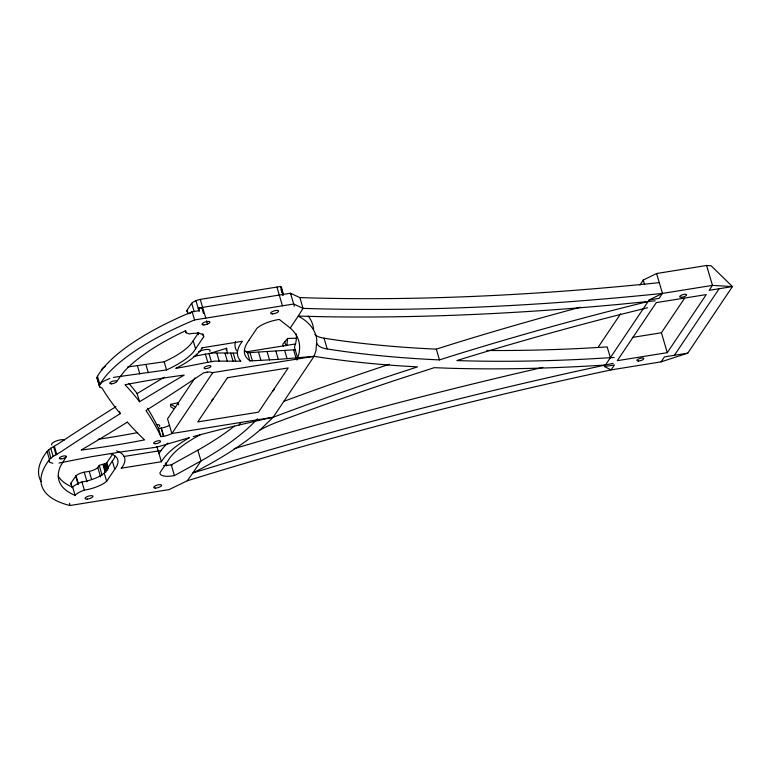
<?xml version="1.0" encoding="UTF-8"?>
<svg xmlns="http://www.w3.org/2000/svg" width="771" height="771" viewBox="0 0 771 771"><rect width="100%" height="100%" fill="white"/><g stroke="black" fill="none" stroke-linecap="round" stroke-linejoin="round"><path stroke-width="1.16" d="M286.812 345.553L287.641 338.45L296.43 338.209M178.641 404.929L177.995 402.751L170.555 404.351L170.776 406.837L173.706 408.63M226.182 349.967L226.635 348.251L211.003 353.089M193.27 436.588L203.284 433.928A539.739 175.721 -16.4 0 1 233.314 426.353L258.95 420.378L259.191 419.491M69.602 503.232L69.949 505.525L169.061 489.595L187.266 480.796A1607.072 523.21 -16.4 0 1 611.095 369.897L661.084 361.859L687.751 353.157L732.45 286.59L711.084 265.764L706.593 265.475L656.593 273.512L643.265 280.075L639.93 285.048M185.638 330.441L185.984 332.725L189.194 333.92A19.333 6.293 -16.4 0 1 196.884 333.236L198.475 333.332A19.333 6.293 -16.4 0 1 203.66 336.811L195.574 348.849A60.755 19.776 -16.4 0 1 166.555 369.926L113.424 377.385M294.03 306.289L294.243 305.595A15.295 4.983 -16.4 0 0 293.693 304.005L290.522 293.24L198.745 307.995L198.282 308.679A8.095 2.631 -16.4 0 1 199.12 308.361M296.893 360.067L298.695 354.593A219.986 71.616 -16.4 0 0 290.253 328.051L279.304 319.435A19.333 6.293 -16.4 0 0 270.785 321.362L268.665 322.056A19.333 6.293 -16.4 0 0 256.984 328.244L248.908 340.281M187.266 480.796L192.895 472.951L200.797 468.913A237.979 77.476 -16.4 0 0 259.846 430.102L273.194 417.246L314.086 356.337L315.965 350.651L316.794 339.963A237.979 77.476 -16.4 0 0 301.972 318.25L298.223 316.091L290.253 328.051M52.823 463.352L49.344 462.06L49.46 459.516L53.141 456.393L60.745 451.941A1624.709 528.954 -16.4 0 1 119.332 414.21L120.209 413.661L118.859 412.003A1931.5 628.837 -16.4 0 1 103.285 390.087L102.042 388.025L99.748 386.994L96.934 377.684L97.464 376.296A172.723 56.235 -16.4 0 1 192.172 311.773L199.506 310.568L198.745 307.995M99.334 385.837C100.914 381.568 106.022 380.151 109.829 378.474M202.281 347.721L201.173 349.494A67.944 22.118 -16.4 0 1 177.677 367.401L175.778 368.365L179.084 367.786A361.859 117.809 -16.4 0 0 203.216 363.17L214.646 361.117L240.909 361.194L240.311 360.597A98.274 31.997 -16.4 0 1 240.87 343.432L242.422 341.274L202.021 347.817M158.99 453.589L160.291 451.517A98.437 32.045 -16.4 0 1 167.905 443.046M161.351 461.8L162.691 459.67A98.437 32.045 -16.4 0 1 187.873 438.526L189.358 437.658L156.889 447.132L145.777 448.703A361.859 117.809 -16.4 0 0 122.762 451.671L91.229 456.731L58.982 463.034M198.773 332.368L192.124 342.372A60.755 19.776 -16.4 0 1 164.156 361.772L127.562 367.015M116.527 381.77L123.736 372.007A154.73 50.375 -16.4 0 1 181.426 332.706L185.532 330.788M199.506 310.568L199.043 311.262L195.93 300.69M72.252 487.744L70.903 483.176L76.04 475.717A8.095 2.631 -16.4 0 1 84.232 472.189L89.224 471.38A8.095 2.631 -16.4 0 0 97.801 467.477L99.228 465.356L106.417 463.246L112.653 454.215M187.951 313.807L186.939 310.376L191.7 303.292A8.095 2.631 -16.4 0 1 200.267 299.389L280.808 286.436L283.159 294.435L282.697 295.12M72.272 487.532L73.052 486.742A15.295 4.983 -16.4 0 1 81.928 481.933A19.333 6.293 -16.4 0 0 90.448 480.005L92.568 479.311A19.333 6.293 -16.4 0 0 104.249 473.124L112.335 461.087A60.755 19.776 -16.4 0 0 115.149 456.114M74.671 495.686L75.452 494.905A15.295 4.983 -16.4 0 1 84.328 490.086A19.333 6.293 -16.4 0 0 92.857 488.159L94.978 487.465A19.333 6.293 -16.4 0 0 106.649 481.277L114.734 469.24A60.755 19.776 -16.4 0 0 110.417 453.521M195.034 377.915L167.548 418.846L171.866 433.524L273.194 417.246A1080.605 351.807 -16.4 0 1 395.754 373.964L417.525 366.89L401.142 365.936A1080.605 351.807 -16.4 0 1 314.086 356.337L278.283 359.392L249.929 360.895L247.53 352.742A91.238 29.703 -16.4 0 1 244.484 350.15M212.767 372.624L171.866 433.524A9.888 3.219 -16.4 0 1 164.531 436.087L163.577 436.27A9.888 3.219 -16.4 0 1 160.917 436.55A1622.974 528.386 -16.4 0 0 145.941 410.529A1622.974 528.386 -16.4 0 0 203.717 372.817L209.22 371.959L212.767 372.624L314.086 356.337M280.808 286.436L280.817 287.265M287.641 338.45L282.716 344.232L283.352 346.401M239.174 424.956L240.86 422.441M598.566 346.642L620.588 313.855M604.425 366.543L614.42 364.934L611.095 369.897L604.425 366.543L649.124 299.977L662.453 293.414L712.452 285.376L732.45 286.59L709.118 290.339L712.452 285.376L706.593 265.475M656.593 273.512L662.453 293.414L659.128 298.367L649.124 299.977M632.345 337.428L661.412 332.754L684.542 298.31M661.084 361.859L664.419 356.906L687.751 353.157M667.272 352.655L706.265 294.58L656.275 302.618L617.272 360.693L667.272 352.655L661.412 332.754M674.413 355.296L719.121 288.73M66.123 456.837L60.369 466.368A154.73 50.375 -16.4 0 0 72.859 494.394L75.066 495.29L72.667 487.137L70.45 486.231A154.73 50.375 -16.4 0 1 58.21 476.102M121.355 468.228L122.647 466.426A67.944 22.118 -16.4 0 0 120.43 452.654L116.575 450.804M41.142 481.624A172.723 56.235 -16.4 0 1 47.06 451.363L50.741 448.24L58.345 443.788A1624.709 528.954 -16.4 0 1 115.929 406.683M257.437 418.817L251.442 424.966A219.986 71.616 -16.4 0 1 201 460.962L174.439 475.611A19.333 6.293 -16.4 0 1 166.748 476.285L165.158 476.189A19.333 6.293 -16.4 0 1 159.973 472.71L168.059 460.673A91.238 29.703 -16.4 0 1 200.364 434.699M189.762 313.691L192.172 311.773L194.571 319.926A172.723 56.235 -16.4 0 0 99.864 384.45L97.464 376.296M139.541 401.749L138.587 400.486A1624.709 528.954 -16.4 0 0 126.193 385.982L125.037 384.777L125.586 384.671A361.859 117.809 -16.4 0 1 180.906 375.535L184.182 375.111L181.378 376.74A1624.709 528.954 -16.4 0 0 143.743 399.185L139.541 401.749L137.142 393.595L141.344 391.022A1624.709 528.954 -16.4 0 1 164.368 377.202M213.461 398.549L211.659 400.216L211.784 401.045M234.345 426.199A219.986 71.616 -16.4 0 1 197.829 450.197L171.268 464.846A19.333 6.293 -16.4 0 1 163.577 465.52M272.491 391.321L274.274 389.692L274.168 388.825M314.828 334.402A45.287 14.745 -16.4 0 0 324.042 338.19A1063.739 346.324 -16.4 0 0 432.897 348.984L436.319 349.118L455.121 343.211A1080.605 351.807 -16.4 0 1 580.39 307.224M316.833 343.153A45.287 14.745 -16.4 0 0 327.212 348.955A1063.739 346.324 -16.4 0 0 436.068 359.749L439.489 359.884L458.292 353.976A1080.605 351.807 -16.4 0 1 648.083 301.519M647.544 307.735L616.116 315.58A1062.621 345.957 -16.4 0 0 460.644 359.382L456.895 360.558L459.776 360.674A1062.621 345.957 -16.4 0 0 586.924 359.055L614.14 357.484M258.95 420.378L273.194 417.246M199.978 308.072A8.095 2.631 -16.4 0 1 201.742 307.581L202.619 307.388M613.205 363.314L574.626 371.709A1625.056 529.07 -16.4 0 0 223.609 463.554L192.895 472.951L201 460.962L197.829 450.197M193.887 356.404A361.859 117.809 -16.4 0 0 200.817 355.017L212.247 352.964L237.458 353.06M206.695 372.191L207.293 372.065M137.662 432.589L134.279 433.235A361.859 117.809 -16.4 0 1 98.081 439.287M147.444 408.273A1622.974 528.386 -16.4 0 1 158.518 428.397A9.888 3.219 -16.4 0 0 161.178 428.107L162.132 427.934A9.888 3.219 -16.4 0 0 169.466 425.37M194.571 319.926L293.693 304.005L303.042 308.371A1607.072 523.21 -16.4 0 0 662.453 293.414M246.142 351.884L295.63 343.933M124.112 456.461L161.553 450.447M121.172 468.209L161.39 461.742L156.879 446.409M655.167 300.825L619.903 304.294A1625.056 529.07 -16.4 0 1 322.239 316.688L298.223 316.091L303.042 308.371L299.871 297.606L290.522 293.24A15.295 4.983 -16.4 0 1 291.072 294.243M247.53 352.742L295.206 349.735M170.555 404.351L175.759 407.088M137.142 393.595L136.188 392.333A1624.709 528.954 -16.4 0 0 128.815 383.399M96.934 377.684L99.748 386.994M643.265 280.075L644.614 284.644M610.362 357.696L607.191 346.931L583.753 348.29A1062.621 345.957 -16.4 0 1 486.79 350.468M436.319 349.118L439.489 359.884M324.042 338.19L327.212 348.955M283.371 294.541L281.685 288.836A8.095 2.631 -16.4 0 0 281.203 287.438M281.155 288.402L283.169 295.254M281.02 289.404L282.032 292.835M276.924 287.072L282.446 305.827M297.606 357.889L294.445 347.123L295.524 343.827A219.986 71.616 -16.4 0 0 296.295 333.939M293.616 349.88L296.016 358.033M284.615 341.399L285.896 345.745M284.701 350.603L287.101 358.756M275.883 351.239L278.283 359.392M267.151 351.788L269.551 359.951M258.526 352.26L260.926 360.414M249.987 352.646L252.387 360.809M233.237 353.176L235.637 361.329M230.683 353.214L233.083 361.368M225.016 353.311L227.416 361.464M216.911 353.359L219.311 361.512M200.267 299.389L205.79 318.153M206.57 320.803L207.544 324.119M201.742 307.581L203.467 313.45M208.922 353.33L211.321 361.483M202.763 333.756L203.66 336.811M191.7 303.292L194.186 311.754M205.346 354.072L207.746 362.225M197.733 332.446L198.398 334.73M193.184 340.724L195.574 348.849M185.377 330.682L185.984 332.725M164.156 361.772L166.555 369.926M145.912 364.616L148.302 372.74M161.274 428.098L163.674 436.251M161.178 428.107L163.577 436.27M174.439 475.611L171.268 464.846A15.295 4.983 -16.4 0 1 172.309 465.029M158.518 428.397L160.917 436.55M137.421 365.791L139.811 373.925M165.987 462.773L166.661 465.058M165.794 463.487L166.469 465.771M165.322 463.342L165.996 465.626M119.611 411.627L120.209 413.661M112.335 461.087L114.734 469.24M106.841 462.87L108.403 468.17M106.417 463.246L107.979 468.546M106.147 463.438L107.709 468.739M105.839 463.631L107.709 469.992M105.492 463.824L107.169 469.529M105.116 463.997L106.996 470.358M104.721 464.171L106.591 470.532M104.307 464.335L106.176 470.695M103.873 464.479L106.061 471.9M103.439 464.605L105.617 472.035M102.996 464.72L105.184 472.141M104.249 473.124L106.649 481.277M99.228 465.356L102.09 475.09M97.801 467.477L100.606 477.018M89.224 471.38L91.585 479.379M84.232 472.189L87.036 481.73M81.928 481.933L84.328 490.086M76.04 475.717L78.391 483.706M75.664 476.092L78.16 484.574M54.423 446.419L56.823 454.572M53.652 446.727L56.052 454.88M50.741 448.24L53.141 456.393M48.496 449.821L50.896 457.974M47.06 451.363L49.46 459.516A172.723 56.235 -16.4 0 0 69.949 505.525M226.635 348.251L227.406 353.937M605.457 365.001A1080.605 351.807 -16.4 0 1 448.712 368.23L434.256 367.671L399.147 379.033A1064.115 346.439 -16.4 0 0 278.37 421.689A55.233 17.984 -16.4 0 0 259.846 430.102M283.429 401.469A1080.605 351.807 -16.4 0 1 389.259 364.298M51.744 445.04A7.19 2.342 -16.4 0 1 55.917 441.099A7.19 2.342 -16.4 0 1 64.523 439.933M102.148 369.964A7.19 2.342 -16.4 0 1 105.511 366.379M198.378 351.981A7.19 2.342 -16.4 0 1 206.763 349.456A7.19 2.342 -16.4 0 1 209.866 351.393M197.145 355.229A7.19 2.342 -16.4 0 1 196.268 354.236M156.359 424.522A7.19 2.342 -16.4 0 1 159.462 426.459M250.074 360.838A91.084 29.655 -16.4 0 1 249.043 340.262M187.806 311.947A8.095 2.631 -16.4 0 1 186.939 310.376M71.385 484.564A8.095 2.631 -16.4 0 1 70.903 483.176M308.255 316.062A237.979 77.476 -16.4 0 1 313.624 329.198M659.282 282.649A1607.072 523.21 -16.4 0 1 299.871 297.606M234.153 448.683A1625.056 529.07 -16.4 0 1 542.861 367.391M236.726 350.892A98.274 31.997 -16.4 0 1 235.473 341.698M227.464 377.703L197.771 421.92L258.497 412.167L288.19 367.94L227.464 377.703M127.369 422.132L121.702 425.64A1624.709 528.954 -16.4 0 1 84.473 448.124L81.215 450.033L81.726 449.975A361.859 117.809 -16.4 0 0 136.679 441.388L144.572 439.884L142.539 437.967A1931.5 628.837 -16.4 0 1 127.764 422.585L127.369 422.132M111.419 383.813A3.595 1.166 -16.4 0 0 116.662 381.423A3.595 1.166 -16.4 0 0 111.516 381.684A3.595 1.166 -16.4 0 0 111.419 383.813M205.741 368.654A3.595 1.166 -16.4 0 0 210.984 366.264A3.595 1.166 -16.4 0 0 205.838 366.524A3.595 1.166 -16.4 0 0 205.741 368.654M61.005 458.88A3.595 1.166 -16.4 0 0 66.258 456.49A3.595 1.166 -16.4 0 0 61.102 456.75A3.595 1.166 -16.4 0 0 61.005 458.88M155.328 443.72A3.595 1.166 -16.4 0 0 160.58 441.33A3.595 1.166 -16.4 0 0 155.424 441.59A3.595 1.166 -16.4 0 0 155.328 443.72M638.59 361.011A3.595 1.166 -16.4 0 0 643.833 358.621A3.595 1.166 -16.4 0 0 638.687 358.881A3.595 1.166 -16.4 0 0 638.59 361.011M681.4 297.278A3.595 1.166 -16.4 0 0 686.633 294.879A3.595 1.166 -16.4 0 0 681.468 295.148A3.595 1.166 -16.4 0 0 681.4 297.278M155.202 488.091A4.134 1.349 -16.4 0 0 161.602 485.518A4.134 1.349 -16.4 0 0 156.156 485.451A4.134 1.349 -16.4 0 0 155.202 488.091M87.287 499.088A4.134 1.349 -16.4 0 0 92.963 496.235A4.134 1.349 -16.4 0 0 86.728 496.832A4.134 1.349 -16.4 0 0 87.287 499.088M272.587 313.874A4.134 1.349 -16.4 0 0 278.63 311.118A4.134 1.349 -16.4 0 0 272.703 311.426A4.134 1.349 -16.4 0 0 272.587 313.874M203.929 324.909A4.134 1.349 -16.4 0 0 209.963 322.153A4.134 1.349 -16.4 0 0 204.045 322.451A4.134 1.349 -16.4 0 0 203.929 324.909"/></g></svg>
